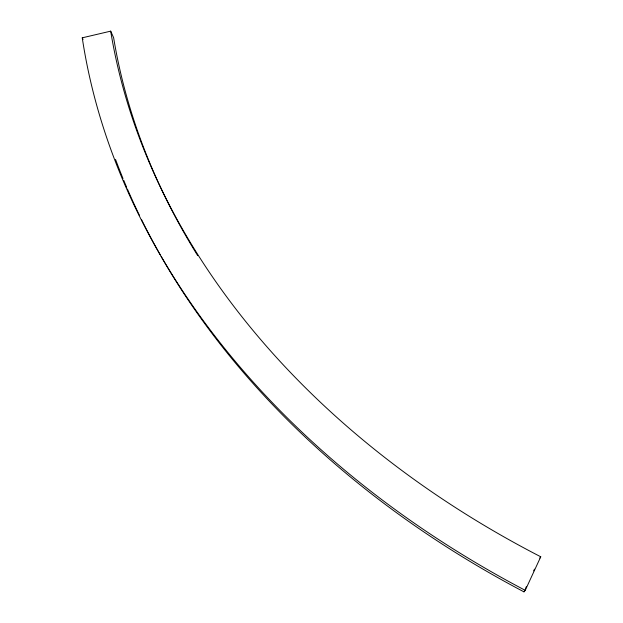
<?xml version="1.0" encoding="UTF-8"?>
<svg xmlns="http://www.w3.org/2000/svg" width="623" height="623" viewBox="0 0 623 623"><rect width="100%" height="100%" fill="white"/><g stroke="black" fill="none" stroke-linecap="round" stroke-linejoin="round"><path stroke-width="0.93" d="M161.116 256.403A898.234 679.101 11 0 0 523.966 591.85L525.236 590.339L540.748 556.783A871.367 655.91 10.7 0 1 110.684 31.15L82.252 37.824L83.054 39.436M523.966 591.85L524.776 590.106M525.578 588.361L526.388 586.617M533.654 570.902L534.464 569.157M539.783 558.052L540.748 556.783M110.684 31.15L113.62 37.668A861.64 650.817 10.7 0 0 197.693 255.625M525.236 590.339A908.443 684.482 10.9 0 1 82.252 37.824M160.119 254.659A898.234 679.101 11 0 1 141.546 219.654M139.404 215.27A898.234 679.101 11 0 1 127.396 189.003M126.648 187.25A898.234 679.101 11 0 1 123.712 180.273M122.996 178.528A898.234 679.101 11 0 1 115.528 159.402"/></g></svg>
